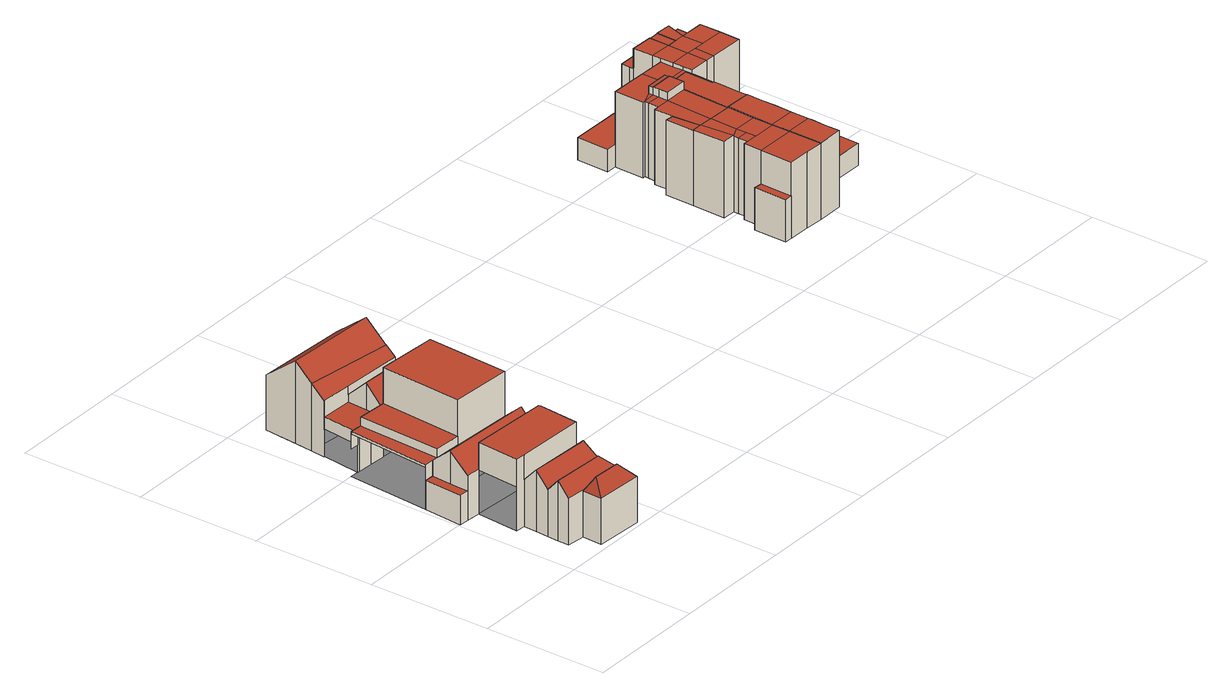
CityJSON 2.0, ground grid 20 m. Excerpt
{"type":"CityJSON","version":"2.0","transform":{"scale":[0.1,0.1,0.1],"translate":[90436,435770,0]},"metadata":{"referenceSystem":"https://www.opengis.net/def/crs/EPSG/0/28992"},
"CityObjects":{
"building1":{"type":"Building","attributes":{"TerrainHeight":1.5,"bron_tex":"UltraCAM-X 10cm juni 2008","voll_tex":"complete","bron_geo":"Lidar 15-30 punten - nov. 2008","status":"1"},"geometry":[{"type":"MultiSurface","lod":"2","boundaries":[[[0,1,2,3]],[[4,3,2,5]],[[2,1,5]],[[0,3,4]],[[6,7,8,9]],[[1,0,9,8]],[[5,1,8,7]],[[0,4,6,9]]],"semantics":{"surfaces":[{"type":"RoofSurface"},{"type":"GroundSurface"},{"type":"WallSurface"}],"values":[0,0,0,0,1,2,2,2]}}]},
"building2":{"type":"Building","attributes":{"TerrainHeight":1.49,"bron_tex":"UltraCAM-X 10cm juni 2008","voll_tex":"complete","bron_geo":"Lidar 15-30 punten - nov. 2008","status":"1"},"geometry":[{"type":"MultiSurface","lod":"2","boundaries":[[[10,11,12,13]],[[11,14,15,12]],[[12,15,13]],[[16,17,18,19,20]],[[21,16,20,22]],[[20,19,22]],[[23,24,7,6,25]],[[11,10,23,26]],[[14,11,26,27]],[[15,14,21,22]],[[13,15,28,24]],[[17,16,29,25]],[[19,18,4,5]],[[18,17,25,6]],[[16,21,27,29]],[[22,19,7,28]]],"semantics":{"surfaces":[{"type":"RoofSurface"},{"type":"GroundSurface"},{"type":"WallSurface"}],"values":[0,0,0,0,0,0,1,2,2,2,2,2,2,2,2,2]}}]},
"building3":{"type":"Building","attributes":{"TerrainHeight":1.47,"bron_tex":"UltraCAM-X 10cm juni 2008","voll_tex":"complete","bron_geo":"Lidar 15-30 punten - nov. 2008","status":"1"},"geometry":[{"type":"MultiSurface","lod":"2","boundaries":[[[30,31,32,33,34,35]],[[36,37,38,24,23,39]],[[30,35,40,41]],[[35,34,42,43]],[[34,33,38,37]],[[33,32,24,38]],[[32,31,10,13]],[[31,30,39,23]]],"semantics":{"surfaces":[{"type":"RoofSurface"},{"type":"GroundSurface"},{"type":"WallSurface"}],"values":[0,1,2,2,2,2,2,2]}}]},
"building4":{"type":"Building","attributes":{"TerrainHeight":1.43,"bron_tex":"UltraCAM-X 10cm juni 2008","voll_tex":"complete","bron_geo":"Lidar 15-30 punten - nov. 2008","status":"1"},"geometry":[{"type":"MultiSurface","lod":"2","boundaries":[[[44,45,46,47]],[[48,49,50,51,52,53]],[[54,43,42,49,48]],[[55,56,57,58,37,36,59]],[[48,53,46,60]],[[53,52,56,61]],[[51,50,58,57]],[[50,49,62,58]],[[44,47,55,59]],[[47,46,61,55]],[[45,44,59,63]],[[54,48,60,45]],[[49,42,37,62]],[[43,54,63,36]]],"semantics":{"surfaces":[{"type":"RoofSurface"},{"type":"GroundSurface"},{"type":"WallSurface"}],"values":[0,0,0,1,2,2,2,2,2,2,2,2,2,2]}}]},
"building5":{"type":"Building","attributes":{"TerrainHeight":1.27,"bron_tex":"UltraCAM-X 10cm juni 2008","voll_tex":"complete","bron_geo":"Lidar 15-30 punten - nov. 2008","status":"1"},"geometry":[{"type":"MultiSurface","lod":"2","boundaries":[[[64,65,66,67]],[[68,69,70,71]],[[72,73,53,74,75,76]],[[77,57,56,55,78,79,80]],[[64,67,75,74]],[[67,66,80,81]],[[65,64,82,56]],[[68,71,66,65]],[[71,70,83,84]],[[70,69,57,77]],[[69,68,52,51]],[[73,72,85,86]],[[72,76,87,88]],[[76,75,81,79]],[[74,53,61,82]],[[53,73,55,61]]],"semantics":{"surfaces":[{"type":"RoofSurface"},{"type":"GroundSurface"},{"type":"WallSurface"}],"values":[0,0,0,1,2,2,2,2,2,2,2,2,2,2,2,2]}}]},
"building6":{"type":"Building","attributes":{"TerrainHeight":1.45,"bron_tex":"UltraCAM-X 10cm juni 2008","voll_tex":"complete","bron_geo":"Lidar 15-30 punten - nov. 2008","status":"1"},"geometry":[{"type":"MultiSurface","lod":"2","boundaries":[[[89,90,91,92]],[[84,83,90,89]],[[90,83,91]],[[93,94,95,96,97,98,99]],[[100,101,102,103]],[[104,77,80,79,105,106,107,108]],[[100,103,109,87]],[[101,100,79,80]],[[89,92,102,110]],[[84,89,110,101]],[[91,83,77,111]],[[93,99,107,106]],[[98,112,99]],[[98,97,104,108]],[[97,96,111,104]],[[96,95,92,91]],[[95,94,103,102]],[[94,93,113,109]]],"semantics":{"surfaces":[{"type":"RoofSurface"},{"type":"GroundSurface"},{"type":"WallSurface"}],"values":[0,0,0,0,0,1,2,2,2,2,2,2,2,2,2,2,2,2]}}]},
"building7":{"type":"Building","attributes":{"TerrainHeight":1.54,"bron_tex":"UltraCAM-X 10cm juni 2008","voll_tex":"complete","bron_geo":"Lidar 15-30 punten - nov. 2008","status":"1"},"geometry":[{"type":"MultiSurface","lod":"2","boundaries":[[[114,99,112,115]],[[116,114,115,117]],[[118,108,107,119]],[[99,114,120,107]],[[115,112,108,121]],[[114,116,119,120]],[[116,117,118,119]],[[117,115,121,118]]],"semantics":{"surfaces":[{"type":"RoofSurface"},{"type":"GroundSurface"},{"type":"WallSurface"}],"values":[0,0,1,2,2,2,2,2]}}]},
"building8":{"type":"Building","attributes":{"TerrainHeight":1.84,"bron_tex":"UltraCAM-X 10cm juni 2008","voll_tex":"complete","bron_geo":"Lidar 15-30 punten - nov. 2008","status":"1"},"geometry":[{"type":"MultiSurface","lod":"2","boundaries":[[[122,123,124,125]],[[126,125,127,128]],[[129,130,122,125,126,131]],[[132,130,133,134]],[[128,127,135,136]],[[137,138,139,140,141,142,143,144,145]],[[146,147,148,149]],[[150,151,152,153,154,155,156,157,158,159,160,161]],[[126,128,162,158]],[[129,131,157,156]],[[131,126,158,157]],[[129,133,130]],[[132,134,155,154]],[[134,133,156,155]],[[128,136,159,162]],[[137,145,124,123]],[[144,143,163,164]],[[143,142,165,163]],[[142,141,166,165]],[[141,140,151,150]],[[140,139,152,151]],[[139,138,153,152]],[[167,149,135,127]],[[146,167,127,125]],[[149,148,168,169]],[[148,147,145,144]],[[147,146,125,124]]],"semantics":{"surfaces":[{"type":"RoofSurface"},{"type":"GroundSurface"},{"type":"WallSurface"}],"values":[0,0,0,0,0,0,0,1,2,2,2,2,2,2,2,2,2,2,2,2,2,2,2,2,2,2,2]}}]},
"building9":{"type":"Building","attributes":{"TerrainHeight":1.72,"bron_tex":"UltraCAM-X 10cm juni 2008","voll_tex":"complete","bron_geo":"Lidar 15-30 punten - nov. 2008","status":"1"},"geometry":[{"type":"MultiSurface","lod":"2","boundaries":[[[170,171,172,173]],[[173,172,137,174]],[[175,176,177,173]],[[178,179,180,181]],[[182,183,184,185,186,187]],[[174,180,175,173]],[[188,189,190,191]],[[192,193,194,195,196]],[[196,195,171,170,197,198]],[[187,186,199,200]],[[200,199,201,202,203,204,205]],[[176,197,170,177]],[[206,207,208,209,210,211]],[[153,212,213,214,215,216,217,218,219,220,221,222,223,224,225,226,227,154]],[[174,137,123,122]],[[176,175,226,228]],[[178,181,154,227]],[[181,180,130,132]],[[229,179,175]],[[179,178,227,226]],[[182,187,195,194]],[[186,185,206,230]],[[185,184,219,218]],[[184,183,220,219]],[[183,182,231,220]],[[180,174,122,130]],[[188,191,222,221]],[[191,190,223,222]],[[189,188,221,232]],[[192,196,190,189]],[[194,193,233,231]],[[193,192,232,233]],[[196,198,224,223]],[[198,197,225,224]],[[187,200,171,195]],[[199,186,230,234]],[[200,205,172,171]],[[205,204,137,172]],[[204,203,138,137]],[[203,202,212,153]],[[202,201,213,212]],[[201,199,234,211]],[[197,176,228,225]],[[211,210,214,213]],[[210,209,215,214]],[[209,208,216,215]],[[208,207,217,216]],[[207,206,218,217]]],"semantics":{"surfaces":[{"type":"RoofSurface"},{"type":"GroundSurface"},{"type":"WallSurface"}],"values":[0,0,0,0,0,0,0,0,0,0,0,0,0,1,2,2,2,2,2,2,2,2,2,2,2,2,2,2,2,2,2,2,2,2,2,2,2,2,2,2,2,2,2,2,2,2,2,2]}}]},
"building10":{"type":"Building","attributes":{"TerrainHeight":1.89,"bron_tex":"UltraCAM-X 10cm juni 2008","voll_tex":"complete","bron_geo":"Lidar 15-30 punten - nov. 2008","status":"1"},"geometry":[{"type":"MultiSurface","lod":"2","boundaries":[[[235,236,237,238]],[[239,240,241,235]],[[242,243,244,245,246]],[[241,247,248,235]],[[249,237,250,251]],[[252,253,239,235,238]],[[254,255,256,257]],[[258,252,238,259]],[[260,261,262,263,264]],[[247,265,266,236,248]],[[236,266,267,237]],[[268,136,269,270,271,272]],[[270,273,274,271]],[[136,135,269]],[[275,276,277,278,279,280]],[[164,163,165,166,281,273,270]],[[282,283,284,285,286,287,288,289]],[[290,291,292,293,294,295]],[[169,168,296,297]],[[298,299,300,301,302,150,161,160,159,303,304,305,306,307,308,309,310,311,312,313,314,315,316,317]],[[238,249,255,254]],[[241,240,295,318]],[[319,239,320,273]],[[240,319,273,281]],[[242,246,311,310]],[[246,245,321,311]],[[243,242,285,322]],[[247,241,318,323]],[[249,251,256,255]],[[251,250,315,314]],[[250,237,275,280]],[[239,253,274,320]],[[253,252,324,284]],[[257,256,261,260]],[[258,259,244,243]],[[259,238,254,257]],[[252,258,322,324]],[[260,264,245,244]],[[264,263,312,321]],[[263,262,313,312]],[[262,261,314,313]],[[266,265,325,326]],[[265,247,323,294]],[[237,267,276,275]],[[267,266,326,327]],[[268,272,304,303]],[[272,271,328,283]],[[136,268,303,159]],[[271,274,284,328]],[[280,279,316,315]],[[279,278,317,316]],[[278,277,329,317]],[[277,276,330,331]],[[281,166,290,295]],[[282,289,306,305]],[[289,288,307,306]],[[288,287,308,307]],[[287,286,309,308]],[[286,285,310,309]],[[283,282,305,304]],[[294,293,300,299]],[[293,292,301,300]],[[292,291,302,301]],[[291,290,150,302]],[[169,297,269,135]],[[297,296,270,269]],[[296,168,164,270]]],"semantics":{"surfaces":[{"type":"RoofSurface"},{"type":"GroundSurface"},{"type":"WallSurface"}],"values":[0,0,0,0,0,0,0,0,0,0,0,0,0,0,0,0,0,0,0,1,2,2,2,2,2,2,2,2,2,2,2,2,2,2,2,2,2,2,2,2,2,2,2,2,2,2,2,2,2,2,2,2,2,2,2,2,2,2,2,2,2,2,2,2,2,2,2]}}]}
},
"vertices":[
[79,11,74],[157,7,74],[134,25,99],[89,27,99],[81,44,74],[160,40,74],[81,44,0],[160,40,0],[157,7,0],[79,11,0],
[55,126,76],[54,105,99],[157,100,99],[167,120,76],[53,84,76],[163,79,76],[52,65,97],[51,46,75],[81,44,75],[160,40,75],[139,61,97],[53,84,75],[163,79,75],[55,126,0],[167,120,0],[51,46,0],[54,105,0],[53,84,0],[163,79,0],[52,65,0],
[39,127,115],[55,126,115],[167,120,117],[173,186,117],[173,189,117],[44,197,115],[44,197,0],[173,189,0],[173,186,0],[39,127,0],[44,197,71],[39,127,71],[173,189,70],[44,197,72],
[5,200,47],[21,199,47],[25,262,47],[10,263,47],[23,230,100],[178,223,100],[181,253,73],[182,255,72],[80,260,72],[25,262,72],[21,199,72],[10,263,0],[80,260,0],[182,255,0],[181,253,0],[5,200,0],[23,230,47],[25,262,0],[178,223,0],[21,199,0],
[35,262,86],[80,260,86],[90,396,86],[41,399,86],[80,260,144],[182,255,144],[190,390,144],[90,396,144],[21,400,72],[10,263,72],[35,262,72],[41,399,72],[35,399,72],[190,390,0],[21,400,0],[35,399,0],[90,396,0],[41,399,0],[35,262,0],[190,390,75],[90,396,76],[21,400,68],[10,263,68],[35,399,44],[21,400,44],
[92,427,108],[160,424,108],[196,455,76],[94,460,76],[41,462,90],[42,462,90],[94,460,90],[196,455,90],[196,457,92],[197,471,103],[43,485,109],[35,399,64],[90,396,64],[94,460,64],[42,462,64],[196,457,0],[42,462,0],[41,462,0],[43,485,0],[197,471,0],[42,462,44],[92,427,64],[196,455,0],[197,471,102],[41,462,44],
[46,515,133],[200,508,133],[51,570,89],[204,561,90],[204,561,0],[51,570,0],[46,515,0],[200,508,0],
[936,461,121],[974,460,121],[977,539,121],[940,539,121],[918,539,121],[940,555,121],[919,556,121],[910,509,121],[913,462,121],[910,539,121],[896,462,121],[910,509,120],[897,510,120],[940,564,121],[919,563,121],[974,460,122],[1017,459,122],[1017,480,122],[1018,503,122],[1018,517,122],[1015,518,122],[1016,565,122],[977,564,122],[977,539,122],[940,539,134],[977,539,134],[977,564,134],[940,564,134],[1018,517,0],[1018,503,0],[1017,480,0],[1017,459,0],[896,462,0],[897,510,0],[910,509,0],[910,539,0],[918,539,0],[919,563,0],[1016,565,0],[1015,518,0],[919,556,0],[1016,565,121],[977,564,121],[1015,518,121],[1018,517,121],[940,555,134],[977,564,133],[940,564,133],
[934,382,122],[972,382,122],[972,415,122],[934,415,122],[936,461,122],[916,407,122],[916,399,122],[934,399,122],[895,408,123],[916,407,123],[913,462,122],[896,462,122],[972,298,123],[1014,298,123],[1014,324,123],[1015,346,123],[1015,352,123],[972,352,123],[893,300,68],[906,300,68],[907,353,68],[894,354,68],[906,300,122],[942,299,122],[972,298,122],[972,352,122],[907,353,122],[916,383,122],[908,383,122],[1015,382,123],[972,382,123],[1016,411,123],[1016,433,123],[1017,459,123],[974,460,123],[972,415,123],[1015,346,36],[1077,345,36],[1120,344,36],[1121,408,36],[1079,409,36],[1016,411,36],[1016,433,0],[1016,411,0],[1079,409,0],[1121,408,0],[1120,344,0],[1077,345,0],[1015,346,0],[1014,324,0],[1014,298,0],[893,300,0],[894,354,0],[907,353,0],[908,383,0],[916,383,0],[916,407,0],[895,408,0],[916,399,0],[914,435,122],[1015,352,36],[972,298,0],[906,300,0],[942,299,0],[1015,382,36],
[1052,588,127],[1085,587,127],[1086,622,127],[1053,622,127],[1018,588,127],[1019,556,127],[1052,555,127],[1017,663,95],[1017,656,95],[1053,655,95],[1053,676,95],[1017,676,95],[1068,555,127],[1069,587,127],[1070,622,127],[1096,654,127],[1071,655,127],[1018,623,127],[1018,610,127],[1053,622,126],[1070,622,126],[1071,655,126],[1053,655,126],[1017,656,127],[1053,655,127],[1053,655,104],[1071,655,104],[1071,662,104],[1071,675,104],[1053,676,104],[1124,553,127],[1125,586,127],[1125,621,127],[915,563,121],[940,572,121],[977,572,121],[977,611,121],[916,612,121],[1019,572,121],[1018,610,121],[1086,622,105],[1125,621,105],[1126,661,105],[1125,661,105],[1096,662,105],[1096,654,105],[1019,556,121],[899,612,36],[916,612,36],[1018,610,36],[1017,663,36],[992,663,36],[980,664,36],[967,664,36],[900,665,36],[1018,517,38],[1128,516,38],[1129,538,38],[1129,553,38],[1124,553,38],[1019,556,38],[977,572,133],[940,572,133],[1126,662,0],[1124,553,0],[1129,553,0],[1129,538,0],[1128,516,0],[915,563,0],[916,612,0],[899,612,0],[900,665,0],[967,664,0],[980,664,0],[992,663,0],[1017,663,0],[1017,676,0],[1071,675,0],[1071,662,0],[1071,655,0],[1096,654,0],[1096,662,0],[1125,661,0],[1052,555,38],[1019,572,127],[1018,588,121],[1053,676,0],[1017,656,36],[1068,555,38],[1018,623,36],[1124,553,118],[1125,586,118],[1125,621,118],[977,611,36],[1126,661,0],[1125,621,96],[1126,661,96]
]}
